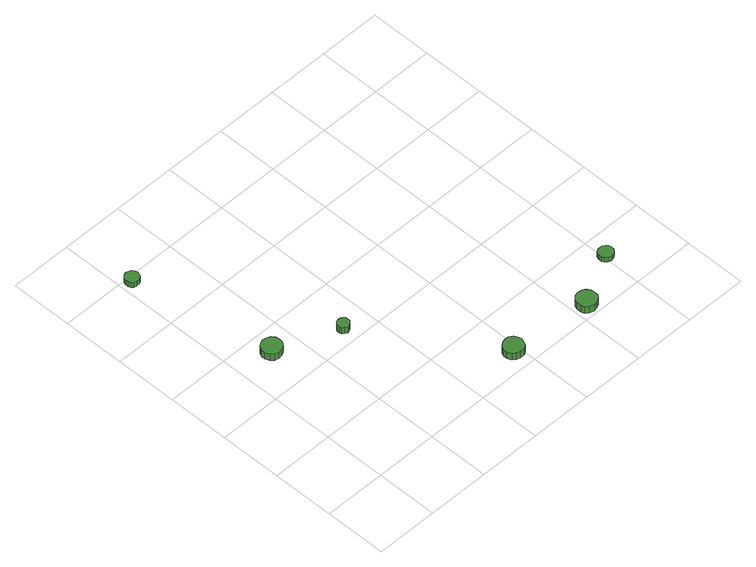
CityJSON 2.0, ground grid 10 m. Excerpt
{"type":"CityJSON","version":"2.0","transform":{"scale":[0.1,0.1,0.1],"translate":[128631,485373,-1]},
"CityObjects":{
"tree1":{"type":"SolitaryVegetationObject","attributes":{"function":"something"},"geometry":[{"type":"MultiSurface","lod":"1","boundaries":[[[0,1,2,3,4,5,6,7,8,9,10,11,12,13,14]],[[15,16,17,18,19,20,21,22,23,24,25,26,27,28,29]],[[0,29,28,1]],[[1,28,27,2]],[[2,27,26,3]],[[3,26,25,4]],[[4,25,24,5]],[[5,24,23,6]],[[6,23,22,7]],[[7,22,21,8]],[[8,21,20,9]],[[9,20,19,10]],[[10,19,18,11]],[[11,18,17,12]],[[12,17,16,13]],[[13,16,15,14]],[[14,15,29,0]]]}]},
"tree2":{"type":"SolitaryVegetationObject","attributes":{"function":"something"},"geometry":[{"type":"MultiSurface","lod":"1","boundaries":[[[30,31,32,33,34,35,36,37,38,39,40,41,42,43,44]],[[45,46,47,48,49,50,51,52,53,54,55,56,57,58,59]],[[30,59,58,31]],[[31,58,57,32]],[[32,57,56,33]],[[33,56,55,34]],[[34,55,54,35]],[[35,54,53,36]],[[36,53,52,37]],[[37,52,51,38]],[[38,51,50,39]],[[39,50,49,40]],[[40,49,48,41]],[[41,48,47,42]],[[42,47,46,43]],[[43,46,45,44]],[[44,45,59,30]]]}]},
"tree3":{"type":"SolitaryVegetationObject","attributes":{"function":"something"},"geometry":[{"type":"MultiSurface","lod":"1","boundaries":[[[60,61,62,63,64,65,66,67,68,69,70,71,72,73,74]],[[75,76,77,78,79,80,81,82,83,84,85,86,87,88,89]],[[60,89,88,61]],[[61,88,87,62]],[[62,87,86,63]],[[63,86,85,64]],[[64,85,84,65]],[[65,84,83,66]],[[66,83,82,67]],[[67,82,81,68]],[[68,81,80,69]],[[69,80,79,70]],[[70,79,78,71]],[[71,78,77,72]],[[72,77,76,73]],[[73,76,75,74]],[[74,75,89,60]]]}]},
"tree4":{"type":"SolitaryVegetationObject","attributes":{"function":"something"},"geometry":[{"type":"MultiSurface","lod":"1","boundaries":[[[90,91,92,93,94,95,96,97,98,99,100,101,102,103,104]],[[105,106,107,108,109,110,111,112,113,114,115,116,117,118,119]],[[90,119,118,91]],[[91,118,117,92]],[[92,117,116,93]],[[93,116,115,94]],[[94,115,114,95]],[[95,114,113,96]],[[96,113,112,97]],[[97,112,111,98]],[[98,111,110,99]],[[99,110,109,100]],[[100,109,108,101]],[[101,108,107,102]],[[102,107,106,103]],[[103,106,105,104]],[[104,105,119,90]]]}]},
"tree5":{"type":"SolitaryVegetationObject","attributes":{"function":"something"},"geometry":[{"type":"MultiSurface","lod":"1","boundaries":[[[120,121,122,123,124,125,126,127,128,129,130,131,132,133,134]],[[135,136,137,138,139,140,141,142,143,144,145,146,147,148,149]],[[120,149,148,121]],[[121,148,147,122]],[[122,147,146,123]],[[123,146,145,124]],[[124,145,144,125]],[[125,144,143,126]],[[126,143,142,127]],[[127,142,141,128]],[[128,141,140,129]],[[129,140,139,130]],[[130,139,138,131]],[[131,138,137,132]],[[132,137,136,133]],[[133,136,135,134]],[[134,135,149,120]]]}]},
"tree6":{"type":"SolitaryVegetationObject","attributes":{"function":"something"},"geometry":[{"type":"MultiSurface","lod":"1","boundaries":[[[150,151,152,153,154,155,156,157,158,159,160,161,162,163,164]],[[165,166,167,168,169,170,171,172,173,174,175,176,177,178,179]],[[150,179,178,151]],[[151,178,177,152]],[[152,177,176,153]],[[153,176,175,154]],[[154,175,174,155]],[[155,174,173,156]],[[156,173,172,157]],[[157,172,171,158]],[[158,171,170,159]],[[159,170,169,160]],[[160,169,168,161]],[[161,168,167,162]],[[162,167,166,163]],[[163,166,165,164]],[[164,165,179,150]]]}]}
},
"vertices":[
[72,263,26],[71,270,26],[67,275,26],[61,278,26],[54,279,26],[48,277,26],[43,273,26],[40,267,26],[40,260,26],[43,254,26],[48,249,26],[54,247,26],[61,248,26],[67,251,26],[71,257,26],[71,257,13],[67,251,13],[61,248,13],[54,247,13],[48,249,13],[43,254,13],[40,260,13],[40,267,13],[43,273,13],[48,277,13],[54,279,13],[61,278,13],[67,275,13],[71,270,13],[72,263,13],
[29,493,19],[28,497,19],[25,501,19],[21,503,19],[17,504,19],[12,502,19],[9,499,19],[7,495,19],[7,490,19],[9,486,19],[12,483,19],[17,482,19],[21,482,19],[25,484,19],[28,488,19],[28,488,9],[25,484,9],[21,482,9],[17,482,9],[12,483,9],[9,486,9],[7,490,9],[7,495,9],[9,499,9],[12,502,9],[17,504,9],[21,503,9],[25,501,9],[28,497,9],[29,493,9],
[166,225,23],[165,229,23],[162,232,23],[159,234,23],[155,234,23],[151,233,23],[148,230,23],[147,227,23],[147,223,23],[148,219,23],[151,217,23],[155,215,23],[159,216,23],[162,218,23],[165,221,23],[165,221,11],[162,218,11],[159,216,11],[155,215,11],[151,217,11],[148,219,11],[147,223,11],[147,227,11],[148,230,11],[151,233,11],[155,234,11],[159,234,11],[162,232,11],[165,229,11],[166,225,11],
[306,31,23],[304,37,23],[301,42,23],[295,46,23],[288,46,23],[282,44,23],[277,40,23],[274,34,23],[274,27,23],[277,21,23],[282,17,23],[288,15,23],[295,15,23],[301,19,23],[304,24,23],[304,24,10],[301,19,10],[295,15,10],[288,15,10],[282,17,10],[277,21,10],[274,27,10],[274,34,10],[277,40,10],[282,44,10],[288,46,10],[295,46,10],[301,42,10],[304,37,10],[306,31,10],
[437,20,23],[436,26,23],[432,32,23],[426,35,23],[420,36,23],[413,34,23],[408,29,23],[406,23,23],[406,16,23],[408,10,23],[413,6,23],[420,4,23],[426,5,23],[432,8,23],[436,13,23],[436,13,10],[432,8,10],[426,5,10],[420,4,10],[413,6,10],[408,10,10],[406,16,10],[406,23,10],[408,29,10],[413,34,10],[420,36,10],[426,35,10],[432,32,10],[436,26,10],[437,20,10],
[515,64,19],[514,69,19],[511,72,19],[507,75,19],[502,75,19],[498,74,19],[494,71,19],[492,66,19],[492,61,19],[494,57,19],[498,54,19],[502,52,19],[507,53,19],[511,55,19],[514,59,19],[514,59,10],[511,55,10],[507,53,10],[502,52,10],[498,54,10],[494,57,10],[492,61,10],[492,66,10],[494,71,10],[498,74,10],[502,75,10],[507,75,10],[511,72,10],[514,69,10],[515,64,10]
]}
